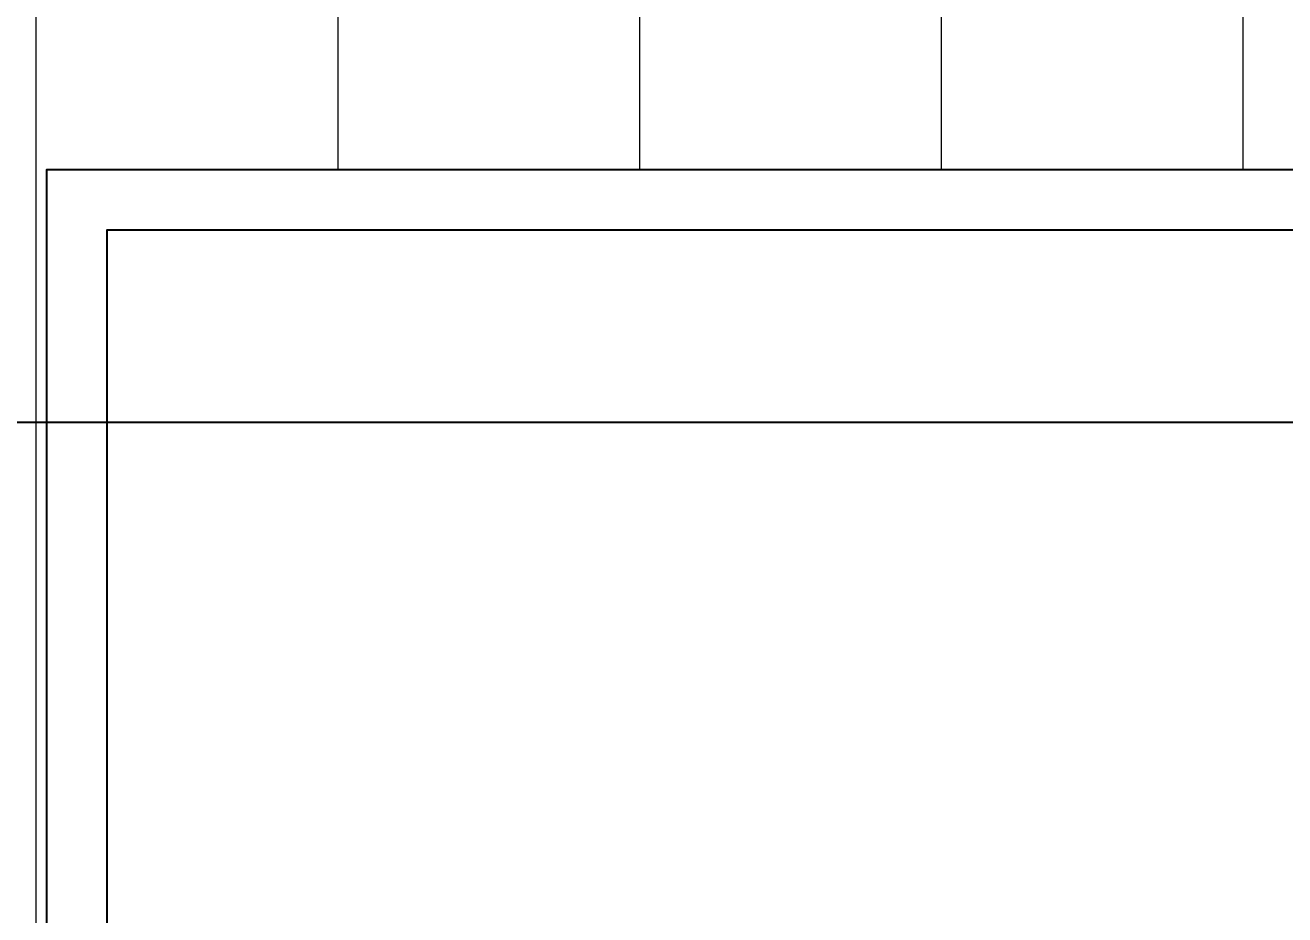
# Model space of a CAD drawing. Header units: millimetres. Extents: x 6676 to 14342, y 3639 to 5293.
# Drawn here: x 7186.8 to 7207.67, y 5193.99 to 5208.74 of the extents above; entities that cross this region are included whole.
import ezdxf

# ---------------------------------------------------------------- set-up
doc = ezdxf.new("R2010")
doc.units = ezdxf.units.MM
doc.layers.get('DEFPOINTS').update_dxf_attribs({"color": 254})
doc.layers.add('1 - bed panels', color=170, linetype='Continuous', lineweight=9)
doc.layers.add('A-dim-work', color=8, linetype='Continuous')
doc.styles.add('hebtovna', font='hebtovna', dxfattribs={"width": 0.7})
doc.dimstyles.new('Copy of gl-D10', dxfattribs={"dimtxt": 2, "dimasz": 1, "dimexe": 1, "dimexo": 1, "dimgap": 1, "dimtad": 0, "dimdec": 1, "dimzin": 0, "dimdsep": 46, "dimtxsty": 'hebtovna', "dimblk": 'OBLIQUE', "dimblk1": 'OBLIQUE', "dimblk2": 'OBLIQUE', "dimcen": 0, "dimdle": 0.5, "dimclrd": 256, "dimclre": 256, "dimclrt": 256, "dimadec": 0, "dimazin": 0, "dimtfac": 0.05, "dimtdec": 1, "dimtix": 1, "dimtmove": 2, "dimatfit": 0, "dimfxl": 1, "dimfxlon": 1, "dimtvp": 0.75, "dimtolj": 1, "dimtzin": 0, "dimarcsym": 0})

# ---------------------------------------------------------------- blocks, each defined once
blk = doc.blocks.new('_Oblique')
at = {"color": 0, "linetype": 'ByBlock', "lineweight": -2}
blk.add_line((-0.5, -0.5), (0.5, 0.5), dxfattribs=at)
blk = doc.blocks.new('*D137')
at = {"layer": 'A-dim-work', "color": 6, "lineweight": -2, "transparency": 16777216}
for p, q in [((7176.063, 5201.16), (7176.063, 5203.16)), ((7285.066, 5203.16), (7285.066, 5201.16)), ((7175.563, 5202.16), (7285.566, 5202.16))]:
    blk.add_line(p, q, dxfattribs=at)
at = {"layer": 'DEFPOINTS', "color": 0, "transparency": 16777216}
for p in [(7285.066, 5216.361), (7285.066, 5202.16), (7176.063, 5181.038)]:
    blk.add_point(p, dxfattribs=at)
at = {"layer": 'A-dim-work', "color": 6, "lineweight": -2, "transparency": 16777216, "rotation": 180}
blk.add_blockref('_Oblique', (7176.063, 5202.16), dxfattribs=at)
at = {"layer": 'A-dim-work', "color": 6, "lineweight": -2, "transparency": 16777216}
blk.add_blockref('_Oblique', (7285.066, 5202.16), dxfattribs=at)
at = {"layer": 'A-dim-work', "color": 6, "transparency": 16777216, "insert": (7230.565, 5204.41), "char_height": 3, "attachment_point": 5, "style": 'hebtovna'}
blk.add_mtext('\\A1;109.0', dxfattribs=at)

msp = doc.modelspace()

# ---------------------------------------------------------------- hatches: boundary and pattern name
at = {"layer": '1 - bed panels', "true_color": 0xc2c2c2}
h = msp.add_hatch(dxfattribs=at)
h.set_pattern_fill('LINE', color=9, scale=1.575, angle=-90)
h.set_pattern_definition([(270, (246.111, -1), (5.000625, -2e-15), [])])
h.paths.add_polyline_path([(7266.731, 5168.298), (7187.156, 5168.398), (7187.149, 5206.341), (7266.725, 5206.341)], flags=16)
h.paths.add_polyline_path([(7176.063, 5113.363), (7180.954, 5113.363), (7180.954, 5124.026), (7183.363, 5126.458), (7204.594, 5126.458), (7202.594, 5128.458), (7202.602, 5133.816), (7204.594, 5136.458), (7250.048, 5136.458), (7252.048, 5134.458), (7252.048, 5128.458), (7250.048, 5126.458), (7270.551, 5126.458), (7272.551, 5124.458), (7272.551, 5113.363), (7276.868, 5113.363), (7276.868, 5215.161), (7176.064, 5215.161), (7176.205, 5113.364)])

# ---------------------------------------------------------------- linework, layer by layer
at = {"layer": 'A-dim-work'}
for points in [[(7187.149, 5168.398), (7266.725, 5168.298), (7266.725, 5206.341), (7187.149, 5206.341)], [(7188.149, 5169.298), (7265.725, 5169.298), (7265.725, 5205.341), (7188.149, 5205.341)]]:
    msp.add_lwpolyline(points, close=True, dxfattribs=at)

# ---------------------------------------------------------------- dimensions: what is measured, and where the dimension line sits
dim = msp.add_linear_dim(base=(7285.066, 5202.16), p1=(7176.063, 5181.038), p2=(7285.066, 5216.361), dimstyle='Copy of gl-D10', override={"dimtxt": 3, "dimclrd": 6, "dimclre": 6, "dimclrt": 6}, dxfattribs=at)
dim.commit()
dim.dimension.update_dxf_attribs({"geometry": '*D137', "text_midpoint": (7230.565, 5204.41)})

doc.saveas('drawing.dxf')
